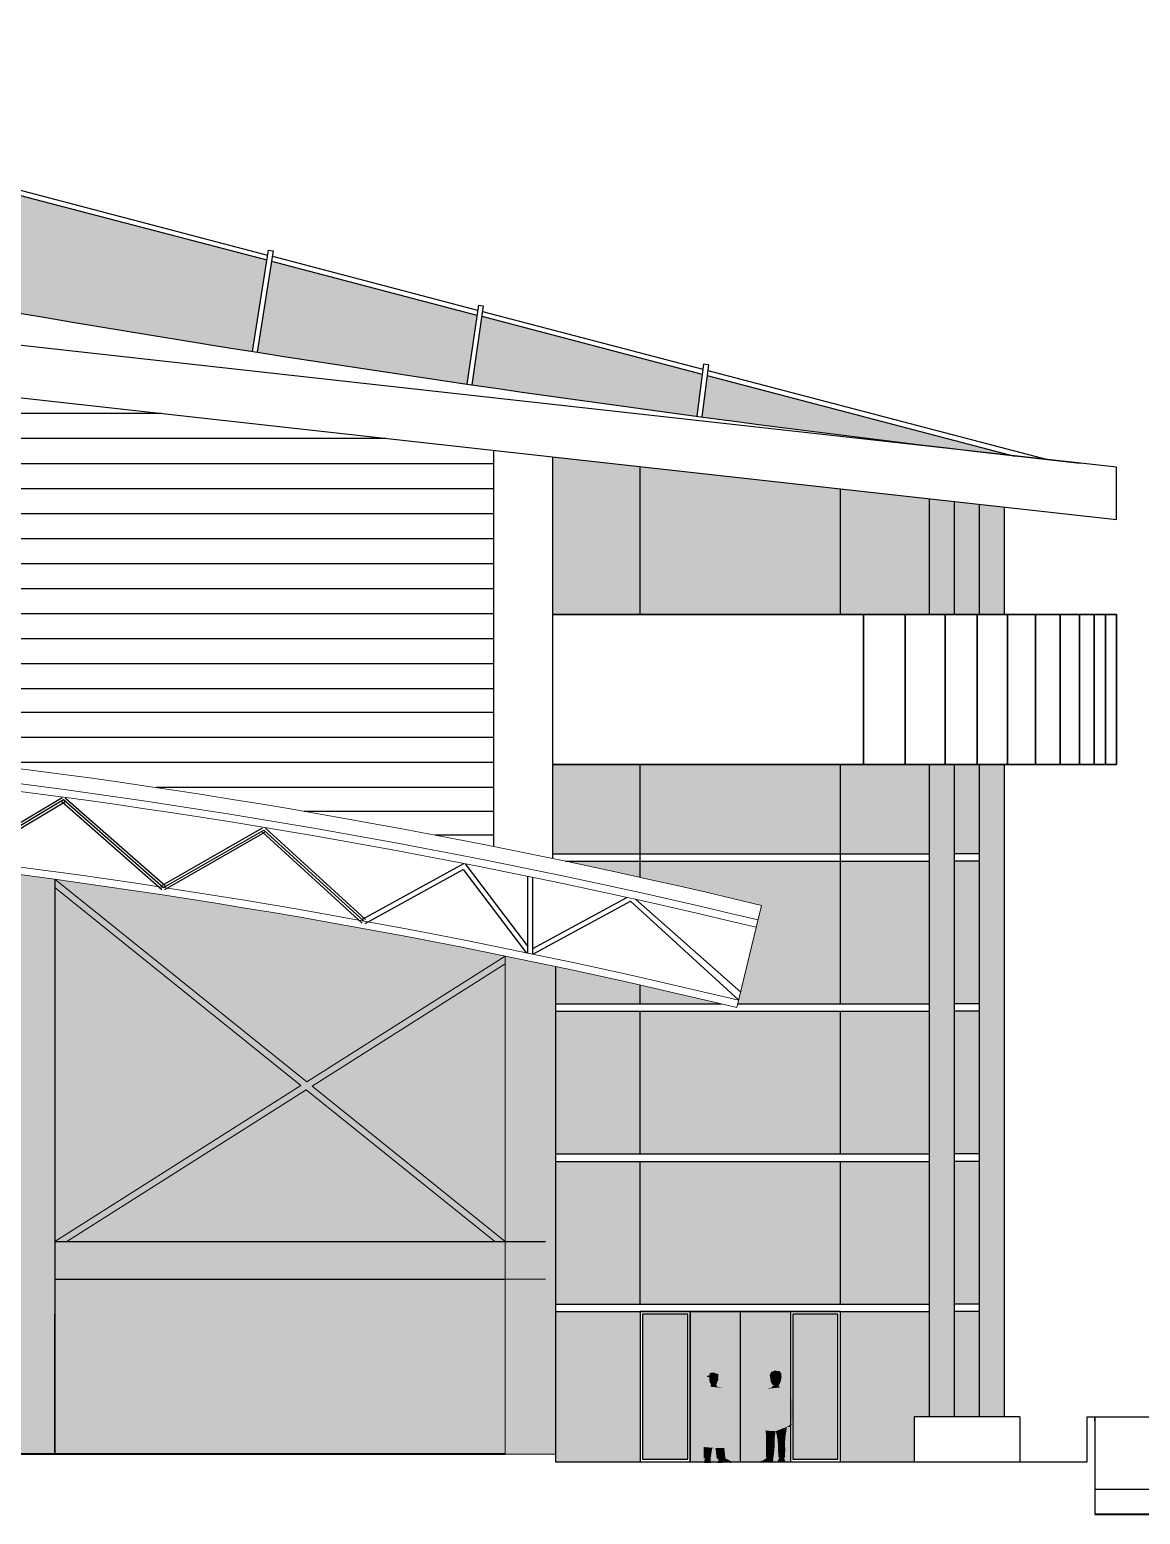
# Model space of a CAD drawing. Header units: metres. Extents: x 2330 to 2661, y 695 to 924.
# Drawn here: x 2544.88 to 2567.07, y 786.46 to 816.12 of the extents above; entities that cross this region are included whole.
import ezdxf

# ---------------------------------------------------------------- set-up
doc = ezdxf.new("R2010")
doc.units = ezdxf.units.M
doc.header["$LTSCALE"] = 20
for name, color, linetype, lineweight in [('ASD 0.70', 141, 'Continuous', 30), ('Aux4', 31, 'Continuous', 20), ('Columns', 30, 'Continuous', 40), ('Garden', 152, 'Continuous', 0), ('People', 254, 'Continuous', 13)]:
    doc.layers.add(name, color=color, linetype=linetype, lineweight=lineweight)
doc.layers.add('Tree and Others', color=74, linetype='Continuous')

# ---------------------------------------------------------------- blocks, each defined once
blk = doc.blocks.new('*U2')
at = {"linetype": 'Continuous'}
for points in [[(8832, -3251), (8815, -3289), (8956, -3265)], [(8956, -3265), (8815, -3289), (8961, -3314)], [(8815, -3289), (8821, -3322), (8961, -3314)], [(8877, -3232), (8832, -3251), (8937, -3240)], [(8937, -3240), (8832, -3251), (8956, -3265)], [(8773, -3458), (8729, -3501), (9012, -3461)], [(9012, -3461), (8729, -3501), (9064, -3497)], [(8844, -3440), (8773, -3458), (8938, -3441)], [(8938, -3441), (8773, -3458), (9012, -3461)], [(8961, -3314), (8821, -3322), (8954, -3352)], [(8821, -3322), (8824, -3350), (8954, -3352)], [(8824, -3350), (8828, -3368), (8954, -3352)], [(8954, -3352), (8828, -3368), (8941, -3394)], [(8828, -3368), (8843, -3400), (8941, -3394)], [(8941, -3394), (8843, -3400), (8924, -3413)], [(8843, -3400), (8869, -3422), (8924, -3413)], [(8845, -3425), (8844, -3440), (8938, -3441)], [(8869, -3422), (8845, -3425), (8938, -3441)], [(8924, -3413), (8869, -3422), (8938, -3441)], [(8729, -3501), (8710, -3655), (9100, -3641)], [(9100, -3641), (8710, -3655), (9101, -3725)], [(8710, -3655), (8721, -3719), (9101, -3725)], [(9064, -3497), (8729, -3501), (9100, -3641)], [(8721, -3719), (8735, -3752), (9101, -3725)], [(9101, -3725), (8735, -3752), (9087, -3865)], [(8735, -3752), (8747, -3807), (9087, -3865)], [(8747, -3807), (8740, -3972), (9087, -3865)], [(9087, -3865), (8740, -3972), (9081, -3868)], [(9081, -3868), (8740, -3972), (9088, -3887)], [(9088, -3887), (8740, -3972), (9028, -3926)], [(9028, -3926), (8740, -3972), (8891, -3979)], [(8740, -3972), (8766, -3977), (8891, -3979)], [(8766, -3977), (8880, -3983), (8891, -3979)], [(8766, -3977), (8771, -4088), (8880, -3983)], [(8880, -3983), (8771, -4088), (8887, -3984)], [(8887, -3984), (8771, -4088), (8874, -4079)], [(9028, -3926), (8891, -3979), (9009, -4044)], [(8891, -3979), (8911, -4074), (9009, -4044)], [(9088, -3887), (9028, -3926), (9080, -3926)], [(8771, -4119), (8768, -4302), (8877, -4149)], [(8877, -4149), (8768, -4302), (8873, -4201)], [(8873, -4201), (8768, -4302), (8864, -4293)], [(8874, -4079), (8771, -4088), (8876, -4102)], [(8771, -4088), (8771, -4119), (8876, -4102)], [(8876, -4102), (8771, -4119), (8877, -4149)], [(9009, -4044), (8911, -4074), (9007, -4079)], [(8911, -4074), (8913, -4108), (9007, -4079)], [(9007, -4079), (8913, -4108), (9002, -4134)], [(8913, -4108), (8916, -4138), (9002, -4134)], [(9002, -4134), (8916, -4138), (9007, -4197)], [(8916, -4138), (8916, -4183), (9007, -4197)], [(8916, -4183), (8931, -4298), (9007, -4197)], [(8916, -4183), (8922, -4299), (8931, -4298)], [(9007, -4197), (8931, -4298), (9003, -4299)], [(8737, -4337), (8682, -4358), (8858, -4343)], [(8858, -4343), (8682, -4358), (8852, -4368)], [(8682, -4358), (8682, -4366), (8761, -4367)], [(8682, -4358), (8761, -4367), (8824, -4367)], [(8682, -4358), (8824, -4367), (8852, -4368)], [(8682, -4366), (8738, -4370), (8761, -4367)], [(8780, -4308), (8737, -4337), (8855, -4317)], [(8855, -4317), (8737, -4337), (8859, -4319)], [(8859, -4319), (8737, -4337), (8861, -4328)], [(8861, -4328), (8737, -4337), (8858, -4343)], [(8761, -4367), (8773, -4368), (8824, -4367)], [(8864, -4293), (8768, -4302), (8855, -4317)], [(8768, -4302), (8780, -4308), (8855, -4317)], [(8824, -4367), (8773, -4368), (8824, -4370)], [(8824, -4367), (8827, -4368), (8852, -4368)], [(8925, -4322), (8913, -4348), (9010, -4352)], [(8913, -4348), (8928, -4367), (9010, -4352)], [(8931, -4298), (8925, -4322), (9003, -4299)], [(9003, -4299), (8925, -4322), (8991, -4311)], [(8991, -4311), (8925, -4322), (9010, -4352)], [(9010, -4352), (8928, -4367), (9002, -4368)]]:
    blk.add_solid(points, dxfattribs=at)
blk = doc.blocks.new('*U4')
at = {"linetype": 'Continuous'}
for points in [[(8089, -2608), (8057, -2615), (8225, -2638)], [(8138, -2606), (8089, -2608), (8225, -2638)], [(8064, -2879), (7936, -2911), (8314, -2907)], [(8003, -2676), (8002, -2686), (8225, -2698)], [(8002, -2686), (8045, -2701), (8225, -2698)], [(8016, -2665), (8003, -2676), (8225, -2698)], [(8055, -2656), (8016, -2665), (8225, -2698)], [(8225, -2698), (8045, -2701), (8215, -2703)], [(8045, -2701), (8048, -2772), (8215, -2703)], [(8215, -2703), (8048, -2772), (8223, -2729)], [(8223, -2729), (8048, -2772), (8221, -2750)], [(8221, -2750), (8048, -2772), (8210, -2770)], [(8210, -2770), (8048, -2772), (8184, -2839)], [(8048, -2772), (8081, -2847), (8184, -2839)], [(8057, -2615), (8055, -2656), (8225, -2638)], [(8225, -2638), (8055, -2656), (8225, -2698)], [(8081, -2847), (8064, -2879), (8196, -2879)], [(8196, -2879), (8064, -2879), (8314, -2907)], [(8184, -2839), (8081, -2847), (8196, -2879)], [(7885, -3172), (7858, -3348), (8409, -3383)], [(7936, -2911), (7885, -3172), (8356, -3028)], [(8356, -3028), (7885, -3172), (8386, -3149)], [(8386, -3149), (7885, -3172), (8409, -3383)], [(8314, -2907), (7936, -2911), (8356, -3028)], [(7858, -3348), (7877, -3445), (8409, -3383)], [(8409, -3383), (7877, -3445), (8349, -3556)], [(7877, -3445), (7921, -3585), (8349, -3556)], [(7900, -3758), (7881, -4058), (8398, -4058)], [(7921, -3585), (7900, -3758), (8358, -3674)], [(8358, -3674), (7900, -3758), (8398, -4058)], [(8349, -3556), (7921, -3585), (8358, -3674)], [(8398, -4058), (7881, -4058), (7938, -4059)], [(8398, -4058), (7938, -4059), (8339, -4075)], [(7938, -4059), (8167, -4079), (8339, -4075)], [(7938, -4059), (8102, -4083), (8167, -4079)], [(7938, -4059), (7939, -4282), (8102, -4083)], [(8102, -4083), (7939, -4282), (7962, -4282)], [(7962, -4282), (7946, -4338), (8071, -4290)], [(8071, -4290), (7946, -4338), (8075, -4326)], [(8075, -4326), (7946, -4338), (8075, -4370)], [(7946, -4338), (7948, -4372), (8075, -4370)], [(8102, -4083), (7962, -4282), (8071, -4290)], [(8339, -4075), (8167, -4079), (8361, -4282)], [(8167, -4079), (8225, -4285), (8361, -4282)], [(8167, -4079), (8192, -4287), (8225, -4285)], [(8225, -4285), (8217, -4368), (8374, -4366)], [(8361, -4282), (8225, -4285), (8459, -4329)], [(8225, -4285), (8374, -4366), (8459, -4329)], [(8459, -4329), (8374, -4366), (8469, -4368)], [(8374, -4366), (8217, -4368), (8282, -4368)]]:
    blk.add_solid(points, dxfattribs=at)

msp = doc.modelspace()

# ---------------------------------------------------------------- hatches: boundary and pattern name
h = msp.add_hatch(color=256)
h.set_gradient(color1=(0, 0, 255), color2=(0, 114, 153), tint=1)
h.paths.add_polyline_path([(2527.29, 814.453), (2523.284, 813.059), (2527.29, 812.961)])
h.paths.add_polyline_path([(2531.964, 816.081), (2527.39, 814.488), (2527.39, 812.958), (2531.964, 812.847)])
h.paths.add_polyline_path([(2539.657, 814.13), (2532.064, 816.121), (2532.064, 812.844, 0.004892), (2539.155, 811.447)])
h.paths.add_polyline_path([(2539.754, 814.105), (2539.253, 811.428, 0.00692), (2549.327, 809.691), (2549.617, 811.519)])
h.paths.add_polyline_path([(2553.815, 810.418), (2549.714, 811.494), (2549.426, 809.676, 0.002867), (2553.614, 809.039)])
h.paths.add_polyline_path([(2553.913, 810.393), (2553.712, 809.025, 0.003071), (2558.206, 808.397), (2558.318, 809.238)])
h.paths.add_polyline_path([(2558.415, 809.212), (2558.305, 808.384, 0.004248), (2564.532, 807.609)])
h = msp.add_hatch(color=256)
h.set_gradient(color1=(0, 0, 255), color2=(0, 114, 153), tint=1)
h.paths.add_polyline_path([(2563.847, 806.63), (2563.347, 806.686), (2563.347, 804.438), (2563.847, 804.438)])
h.paths.add_polyline_path([(2562.847, 806.741), (2561.076, 806.939), (2561.076, 804.438), (2562.847, 804.438)])
h.paths.add_polyline_path([(2561.076, 806.939), (2557.076, 807.384), (2557.076, 804.438), (2561.076, 804.438)])
h.paths.add_polyline_path([(2557.076, 807.384), (2555.334, 807.578), (2555.334, 804.438), (2557.076, 804.438)])
h = msp.add_hatch(color=256)
h.set_gradient(color1=(0, 0, 255), color2=(0, 114, 153), tint=1)
h.paths.add_polyline_path([(2557.076, 801.438), (2555.334, 801.438), (2555.334, 799.656), (2557.076, 799.656)])
h.paths.add_polyline_path([(2561.076, 801.438), (2557.076, 801.438), (2557.076, 799.656), (2561.076, 799.656)])
h.paths.add_polyline_path([(2562.847, 801.438), (2561.076, 801.438), (2561.076, 799.656), (2562.847, 799.656)])
h.paths.add_polyline_path([(2563.847, 801.438), (2563.347, 801.438), (2563.347, 799.656), (2563.847, 799.656)])
h.paths.add_polyline_path([(2561.076, 799.506), (2557.076, 799.506), (2557.076, 799.184, -0.004422), (2559.5, 798.623), (2559.027, 796.656), (2561.076, 796.656)])
h.paths.add_polyline_path([(2557.076, 799.506), (2555.588, 799.506, -0.002705), (2557.076, 799.184)])
h.paths.add_polyline_path([(2555.383, 797.402), (2555.383, 796.656), (2557.076, 796.656), (2557.076, 797.032, 0.003125)])
h.paths.add_polyline_path([(2557.076, 797.032), (2557.076, 796.656), (2558.701, 796.656, 0.003009)])
h.paths.add_polyline_path([(2562.847, 799.506), (2561.076, 799.506), (2561.076, 796.656), (2562.847, 796.656)])
h.paths.add_polyline_path([(2563.847, 799.506), (2563.347, 799.506), (2563.347, 796.656), (2563.847, 796.656)])
h.paths.add_polyline_path([(2557.076, 796.506), (2555.383, 796.506), (2555.383, 793.656), (2557.076, 793.656)])
h.paths.add_polyline_path([(2557.076, 793.506), (2555.383, 793.506), (2555.383, 790.656), (2557.076, 790.656)])
h.paths.add_polyline_path([(2561.076, 793.506), (2557.076, 793.506), (2557.076, 790.656), (2561.076, 790.656)])
h.paths.add_polyline_path([(2561.076, 796.506), (2557.076, 796.506), (2557.076, 793.656), (2561.076, 793.656)])
h.paths.add_polyline_path([(2562.847, 796.506), (2561.076, 796.506), (2561.076, 793.656), (2562.847, 793.656)])
h.paths.add_polyline_path([(2562.847, 793.506), (2561.076, 793.506), (2561.076, 790.656), (2562.847, 790.656)])
h.paths.add_polyline_path([(2563.847, 796.506), (2563.347, 796.506), (2563.347, 793.656), (2563.847, 793.656)])
h.paths.add_polyline_path([(2563.847, 793.506), (2563.347, 793.506), (2563.347, 790.656), (2563.847, 790.656)])
h.paths.add_polyline_path([(2563.847, 790.506), (2563.347, 790.506), (2563.347, 788.406), (2563.847, 788.406)])
h.paths.add_polyline_path([(2561.026, 790.456), (2560.126, 790.456), (2560.126, 787.556), (2561.026, 787.556)])
h.paths.add_polyline_path([(2560.076, 790.506), (2559.076, 790.506), (2559.076, 787.506), (2560.076, 787.506)])
h.paths.add_polyline_path([(2559.076, 790.506), (2558.076, 790.506), (2558.076, 787.506), (2559.076, 787.506)])
h.paths.add_polyline_path([(2558.026, 790.456), (2557.126, 790.456), (2557.126, 787.556), (2558.026, 787.556)])
h.paths.add_polyline_path([(2557.076, 790.506), (2555.383, 790.506), (2555.383, 787.656), (2555.383, 787.506), (2557.076, 787.506)])
h.paths.add_polyline_path([(2562.847, 790.506), (2561.076, 790.506), (2561.076, 787.506), (2562.547, 787.506), (2562.547, 788.406), (2562.847, 788.406)])
at = {"layer": 'Garden'}
h = msp.add_hatch(color=256, dxfattribs=at)
h.set_gradient(color1=(106, 156, 99), one_color=1, tint=1)
h.paths.add_polyline_path([(2523.284, 799.156), (2515.384, 799.156), (2515.384, 791.905), (2523.284, 791.905)])
h.paths.add_polyline_path([(2523.286, 791.155), (2515.384, 791.155), (2515.384, 787.656), (2523.284, 787.656)])
h.paths.add_polyline_path([(2534.379, 799.156), (2525.384, 799.156), (2525.384, 791.909), (2534.379, 791.909)])
h.paths.add_polyline_path([(2534.379, 791.159), (2525.384, 791.159), (2525.384, 787.656), (2534.379, 787.656)])
h.paths.add_polyline_path([(2544.383, 799.156), (2535.384, 799.156), (2535.384, 791.905), (2544.383, 791.905)])
h.paths.add_polyline_path([(2544.381, 791.155), (2535.384, 791.155), (2535.384, 787.656), (2544.381, 787.656)])
h.paths.add_polyline_path([(2554.381, 797.611, 0.016468), (2545.384, 799.145), (2545.384, 791.905), (2554.381, 791.905)])
h.paths.add_polyline_path([(2554.381, 791.155), (2545.384, 791.155), (2545.384, 787.656), (2554.381, 787.656)])
at = {"layer": 'People', "linetype": 'Continuous'}
msp.add_hatch(color=256, dxfattribs=at).paths.add_polyline_path([(2556.409, 789.274), (2556.414, 789.294), (2556.393, 789.33), (2556.373, 789.343), (2556.343, 789.352), (2556.33, 789.354), (2556.3, 789.355), (2556.283, 789.354), (2556.246, 789.342), (2556.227, 789.323), (2556.218, 789.311), (2556.197, 789.258), (2556.194, 789.217), (2556.195, 789.205), (2556.205, 789.169), (2556.204, 789.164), (2556.216, 789.128), (2556.217, 789.118), (2556.199, 789.097), (2556.184, 789.081), (2556.17, 789.065), (2556.149, 789.05), (2556.134, 789.045), (2556.124, 789.044), (2556.088, 789.038), (2556.066, 789.017), (2556.046, 788.977), (2556.031, 788.924), (2556.029, 788.903), (2556.029, 788.857), (2556.029, 788.834), (2556.027, 788.791), (2556.02, 788.743), (2556.018, 788.695), (2556.018, 788.635), (2556.019, 788.569), (2556.021, 788.505), (2556.024, 788.45), (2556.026, 788.41), (2556.028, 788.393), (2556.035, 788.39), (2556.027, 788.337), (2556.008, 788.3), (2555.937, 788.31), (2555.86, 788.299), (2555.83, 788.001), (2555.903, 787.981), (2555.969, 787.964), (2556.016, 787.954), (2556.062, 787.948), (2556.053, 787.883), (2556.044, 787.814), (2556.041, 787.78), (2556.039, 787.75), (2556.05, 787.677), (2556.057, 787.649), (2556.075, 787.576), (2556.08, 787.562), (2556.094, 787.528), (2556.106, 787.507), (2556.125, 787.493), (2556.155, 787.487), (2556.198, 787.489), (2556.22, 787.504), (2556.216, 787.525), (2556.205, 787.545), (2556.189, 787.576), (2556.202, 787.631), (2556.208, 787.679), (2556.212, 787.721), (2556.216, 787.767), (2556.218, 787.816), (2556.221, 787.861), (2556.221, 787.9), (2556.221, 787.928), (2556.261, 787.932), (2556.267, 787.876), (2556.275, 787.799), (2556.279, 787.762), (2556.281, 787.733), (2556.287, 787.669), (2556.29, 787.641), (2556.297, 787.605), (2556.299, 787.602), (2556.323, 787.586), (2556.369, 787.579), (2556.408, 787.578), (2556.439, 787.566), (2556.453, 787.563), (2556.473, 787.562), (2556.499, 787.563), (2556.521, 787.563), (2556.532, 787.563), (2556.536, 787.585), (2556.525, 787.6), (2556.5, 787.612), (2556.462, 787.628), (2556.436, 787.658), (2556.42, 787.686), (2556.408, 787.718), (2556.412, 787.778), (2556.416, 787.866), (2556.418, 787.909), (2556.419, 787.946), (2556.417, 788.002), (2556.423, 788.094), (2556.428, 788.15), (2556.433, 788.208), (2556.437, 788.262), (2556.443, 788.35), (2556.472, 788.388), (2556.492, 788.444), (2556.494, 788.481), (2556.496, 788.534), (2556.474, 788.573), (2556.468, 788.637), (2556.458, 788.761), (2556.451, 788.819), (2556.454, 788.898), (2556.451, 788.936), (2556.441, 788.987), (2556.415, 789.002), (2556.388, 789.018), (2556.354, 789.043), (2556.35, 789.105), (2556.355, 789.109), (2556.402, 789.105), (2556.414, 789.106), (2556.419, 789.127), (2556.417, 789.142), (2556.414, 789.149), (2556.415, 789.187), (2556.414, 789.194), (2556.411, 789.234)])
at = {"layer": 'Tree and Others'}
h = msp.add_hatch(color=256, dxfattribs=at)
h.set_gradient(color1=(150, 154, 141), color2=(230, 234, 234), tint=1, name='CYLINDER')
h.paths.add_polyline_path([(2564.347, 806.574), (2563.847, 806.63), (2563.847, 804.438), (2564.347, 804.438)])
h.paths.add_polyline_path([(2563.347, 806.686), (2562.847, 806.741), (2562.847, 804.438), (2563.347, 804.438)])
h = msp.add_hatch(color=256, dxfattribs=at)
h.set_gradient(color1=(150, 154, 141), color2=(230, 234, 234), tint=1, name='CYLINDER')
h.paths.add_polyline_path([(2563.347, 801.438), (2562.847, 801.438), (2562.847, 788.406), (2563.347, 788.406)])
h.paths.add_polyline_path([(2564.347, 801.438), (2563.847, 801.438), (2563.847, 788.406), (2564.347, 788.406)])
h = msp.add_hatch(color=256, dxfattribs=at)
h.set_gradient(color1=(150, 154, 141), color2=(230, 234, 234), tint=1, name='INVCYLINDER')
h.paths.add_polyline_path([(2545.384, 799.145, 0.001821), (2544.383, 799.278), (2544.383, 787.656), (2545.383, 787.656), (2545.383, 790.456), (2545.384, 790.456)])
h = msp.add_hatch(color=256, dxfattribs=at)
h.set_gradient(color1=(150, 154, 141), color2=(230, 234, 234), tint=1, name='INVCYLINDER')
h.paths.add_polyline_path([(2555.383, 797.402, 0.001847), (2554.381, 797.611), (2554.381, 787.656), (2555.383, 787.656)])
h = msp.add_hatch(color=256, dxfattribs=at)
h.set_gradient(color1=(150, 154, 141), color2=(230, 234, 234), tint=1, name='INVCYLINDER')
h.paths.add_polyline_path([(2554.381, 791.905), (2545.384, 791.905), (2545.384, 791.155), (2554.381, 791.155)])
h = msp.add_hatch(color=256, dxfattribs=at)
h.set_gradient(color1=(150, 154, 141), color2=(230, 234, 234), tint=1, name='INVCYLINDER')
h.paths.add_polyline_path([(2547.281, 791.905), (2555.184, 791.905), (2555.184, 791.155), (2547.282, 791.155)])

# ---------------------------------------------------------------- linework, layer by layer
for p, q in [((2539.754, 814.105), (2549.617, 811.519)), ((2539.772, 814.203), (2549.632, 811.618)), ((2566.591, 807.376), (2513.367, 813.3)), ((2566.591, 806.325), (2513.367, 812.249)), ((2549.648, 811.718), (2549.327, 809.691)), ((2549.747, 811.702), (2549.426, 809.676)), ((2549.648, 811.718), (2549.747, 811.702)), ((2549.714, 811.494), (2553.815, 810.418)), ((2549.73, 811.593), (2553.83, 810.518)), ((2553.844, 810.617), (2553.614, 809.039)), ((2553.943, 810.603), (2553.712, 809.025)), ((2553.844, 810.617), (2553.943, 810.603)), ((2553.927, 810.492), (2558.331, 809.338)), ((2553.913, 810.393), (2558.318, 809.238)), ((2558.344, 809.438), (2558.206, 808.397)), ((2558.443, 809.424), (2558.305, 808.384)), ((2558.443, 809.424), (2558.344, 809.438)), ((2558.428, 809.312), (2565.242, 807.526)), ((2558.415, 809.212), (2564.556, 807.602)), ((2566.591, 806.325), (2566.591, 807.376)), ((2555.383, 787.656), (2555.383, 787.506)), ((2555.383, 787.506), (2566.006, 787.506))]:
    msp.add_line(p, q)
msp.add_arc((2607.038, 1174.492), 369.337, 258.28778, 263.5998)
at = {"layer": 'ASD 0.70'}
for p, q in [((2555.334, 804.438), (2566.591, 804.438)), ((2561.539, 804.438), (2561.539, 801.438)), ((2562.368, 804.438), (2562.368, 801.438)), ((2563.169, 804.438), (2563.169, 801.438)), ((2563.806, 804.438), (2563.806, 801.438)), ((2564.413, 804.438), (2564.413, 801.438)), ((2564.976, 804.438), (2564.976, 801.438)), ((2565.465, 804.438), (2565.465, 801.438)), ((2565.85, 804.438), (2565.85, 801.438)), ((2566.147, 804.438), (2566.147, 801.438)), ((2566.369, 804.438), (2566.369, 801.438)), ((2566.591, 804.438), (2566.591, 801.438)), ((2566.591, 801.438), (2555.334, 801.438))]:
    msp.add_line(p, q, dxfattribs=at)
at = {"layer": 'Aux4'}
msp.add_line((2559.5, 798.623), (2559.01, 796.582), dxfattribs=at)
for radius in [140.693, 140.393, 140.243, 138.743, 138.593]:
    msp.add_arc((2526.609, 661.829), radius, 76.48031, 91.2647, dxfattribs=at)
at = {"layer": 'Columns', "lineweight": 20}
for p, q in [((2554.381, 797.611), (2554.381, 787.656)), ((2555.383, 797.381), (2555.383, 797.381)), ((2555.186, 791.155), (2547.284, 791.155)), ((2554.383, 787.656), (2555.383, 787.656))]:
    msp.add_line(p, q, dxfattribs=at)
at = {"layer": 'Columns'}
for p, q in [((2554.381, 787.656), (2482.881, 787.656)), ((2566.156, 786.456), (2575.431, 786.456))]:
    msp.add_line(p, q, dxfattribs=at)
at = {"layer": 'Garden'}
for p, q in [((2545.384, 799.145), (2550.415, 795.096)), ((2545.384, 798.978), (2550.299, 795.023)), ((2550.415, 795.096), (2554.381, 797.611)), ((2550.522, 795.01), (2554.381, 797.457)), ((2545.384, 791.905), (2550.299, 795.023)), ((2545.626, 791.905), (2550.406, 794.937)), ((2550.406, 794.937), (2554.174, 791.905)), ((2550.522, 795.01), (2554.381, 791.905))]:
    msp.add_line(p, q, dxfattribs=at)
at = {"layer": 'Tree and Others'}
for p, q in [((2547.506, 808.449), (2516.566, 808.449)), ((2551.997, 807.949), (2516.796, 807.949)), ((2554.151, 799.8), (2554.151, 807.709)), ((2555.334, 799.559), (2555.334, 807.578)), ((2554.151, 807.449), (2517.02, 807.449)), ((2557.076, 804.438), (2557.076, 807.384)), ((2554.151, 806.949), (2517.237, 806.949)), ((2561.076, 804.438), (2561.076, 806.939)), ((2562.847, 806.741), (2562.847, 804.438)), ((2563.347, 806.686), (2563.347, 804.438)), ((2563.847, 806.63), (2563.847, 804.438)), ((2554.151, 806.449), (2517.449, 806.449)), ((2564.347, 806.574), (2564.347, 804.438)), ((2554.151, 805.949), (2517.655, 805.949)), ((2554.151, 805.449), (2517.855, 805.449)), ((2554.151, 804.949), (2518.049, 804.949)), ((2554.151, 804.449), (2525.261, 804.449)), ((2554.151, 803.949), (2527.582, 803.949)), ((2554.151, 803.449), (2529.903, 803.449)), ((2554.151, 802.949), (2532.223, 802.949)), ((2554.151, 802.476), (2534.421, 802.476)), ((2554.151, 801.976), (2538.997, 801.976)), ((2554.151, 801.476), (2543.737, 801.476)), ((2557.076, 799.184), (2557.076, 801.438)), ((2561.076, 796.656), (2561.076, 801.438)), ((2562.847, 801.438), (2562.847, 788.406)), ((2563.347, 801.438), (2563.347, 788.406)), ((2563.847, 801.438), (2563.847, 788.406)), ((2564.347, 801.438), (2564.347, 788.406)), ((2554.151, 800.976), (2547.412, 800.976)), ((2543.607, 799.625), (2545.532, 800.78)), ((2543.607, 799.567), (2545.557, 800.737)), ((2543.638, 799.527), (2545.583, 800.694)), ((2545.524, 800.7), (2547.524, 798.943)), ((2545.557, 800.737), (2547.557, 798.981)), ((2545.59, 800.775), (2547.59, 799.018)), ((2554.151, 800.502), (2550.364, 800.502)), ((2547.533, 799.024), (2549.533, 800.172)), ((2547.557, 798.981), (2549.557, 800.129)), ((2547.582, 798.937), (2549.582, 800.085)), ((2549.524, 800.092), (2551.524, 798.27)), ((2549.557, 800.129), (2551.557, 798.306)), ((2549.591, 800.166), (2551.591, 798.343)), ((2554.151, 800.029), (2552.98, 800.029)), ((2555.334, 799.656), (2562.847, 799.656)), ((2555.588, 799.506), (2562.847, 799.506)), ((2563.847, 799.656), (2563.347, 799.656)), ((2563.847, 799.506), (2563.347, 799.506)), ((2551.533, 798.35), (2553.556, 799.459)), ((2551.581, 798.263), (2553.544, 799.338)), ((2553.544, 799.338), (2554.808, 797.67)), ((2553.581, 799.454), (2554.833, 797.804)), ((2554.833, 797.665), (2554.833, 799.203)), ((2554.933, 797.645), (2554.933, 799.182)), ((2545.384, 799.145), (2545.384, 787.656)), ((2554.933, 797.758), (2556.809, 798.782)), ((2554.933, 797.645), (2556.883, 798.708)), ((2556.883, 798.708), (2559.045, 796.728)), ((2556.981, 798.744), (2559.084, 796.892)), ((2555.383, 797.402), (2555.383, 787.656)), ((2557.076, 796.656), (2557.076, 797.032)), ((2555.383, 796.656), (2558.701, 796.656)), ((2559.027, 796.656), (2562.847, 796.656)), ((2563.847, 796.656), (2563.347, 796.656)), ((2555.383, 796.506), (2562.847, 796.506)), ((2557.076, 793.656), (2557.076, 796.506)), ((2561.076, 793.656), (2561.076, 796.506)), ((2563.847, 796.506), (2563.347, 796.506)), ((2555.383, 793.656), (2562.847, 793.656)), ((2563.847, 793.656), (2563.347, 793.656)), ((2555.383, 793.506), (2562.847, 793.506)), ((2557.076, 790.656), (2557.076, 793.506)), ((2561.076, 790.656), (2561.076, 793.506)), ((2563.847, 793.506), (2563.347, 793.506)), ((2545.383, 791.905), (2554.383, 791.905)), ((2547.281, 791.905), (2555.184, 791.905)), ((2563.347, 791.24), (2563.347, 788.406)), ((2545.384, 791.155), (2554.383, 791.155)), ((2555.383, 790.656), (2562.847, 790.656)), ((2563.847, 790.656), (2563.347, 790.656)), ((2545.383, 787.656), (2545.383, 790.456)), ((2555.383, 790.506), (2562.847, 790.506)), ((2558.076, 790.506), (2558.076, 787.506)), ((2559.076, 790.506), (2559.076, 787.506)), ((2560.076, 790.506), (2560.076, 787.506)), ((2563.847, 790.506), (2563.347, 790.506)), ((2564.66, 788.406), (2562.547, 788.406)), ((2562.547, 788.406), (2562.547, 787.506)), ((2564.66, 788.406), (2564.475, 788.406)), ((2564.66, 788.406), (2564.66, 787.506)), ((2566.006, 787.506), (2566.006, 788.406)), ((2566.006, 788.406), (2566.156, 788.406)), ((2566.006, 788.406), (2566.156, 788.406)), ((2566.156, 788.406), (2566.156, 786.456)), ((2566.156, 788.406), (2582.354, 788.406)), ((2566.156, 788.322), (2566.156, 788.406)), ((2566.156, 787.806), (2566.156, 786.456)), ((2566.156, 786.956), (2613.766, 786.956)), ((2566.156, 786.456), (2566.656, 786.456))]:
    msp.add_line(p, q, dxfattribs=at)
msp.add_lwpolyline([(2561.076, 787.506), (2561.076, 790.506), (2557.076, 790.506), (2557.076, 787.506)], dxfattribs=at)
for points in [[(2558.076, 790.506), (2557.076, 790.506), (2557.076, 787.506), (2558.076, 787.506)], [(2558.026, 790.456), (2557.126, 790.456), (2557.126, 787.556), (2558.026, 787.556)], [(2561.076, 790.506), (2560.076, 790.506), (2560.076, 787.506), (2561.076, 787.506)], [(2561.026, 790.456), (2560.126, 790.456), (2560.126, 787.556), (2561.026, 787.556)]]:
    msp.add_lwpolyline(points, close=True, dxfattribs=at)

# ---------------------------------------------------------------- block references
at = {"layer": 'People', "linetype": 'Continuous', "xscale": 0.001023200004510727, "yscale": 0.001023200004510727, "zscale": 0.001023200004510727}
msp.add_blockref('*U4', (2550.224, 791.953), dxfattribs=at)
at = {"layer": 'People', "color": 0, "linetype": 'Continuous', "xscale": 0.001620748806999472, "yscale": 0.001620748806999472, "zscale": 0.001620748806999472}
msp.add_blockref('*U2', (2545.377, 794.566), dxfattribs=at)

doc.saveas('drawing.dxf')
